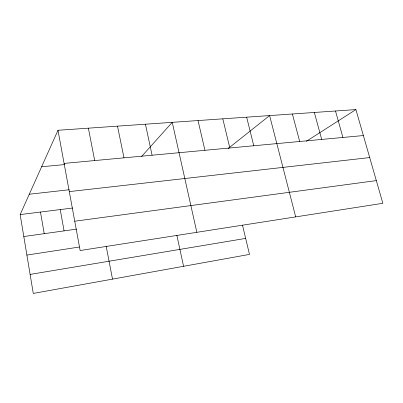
<?xml version="1.0" encoding="UTF-8"?>
<svg xmlns="http://www.w3.org/2000/svg" width="403" height="403" viewBox="0 0 403 403"><rect width="100%" height="100%" fill="white"/><g stroke="black" fill="none" stroke-linecap="round" stroke-linejoin="round"><path stroke-width="0.6" d="M242.485 225.121L249.487 254.399L33.278 293.419L20.15 214.592L57.992 130.285L355.904 109.581L382.85 203.293L80.137 250.525L57.992 130.285M141.569 156.515L172.257 122.346L196.85 232.314M228.098 148.561L269.607 115.58L295.691 216.895M306.32 141.317L355.904 109.581M30.114 274.413L245.664 238.405M26.89 255.074L79.421 247.014M23.802 236.536L76.53 229.131M74.741 221.217L376.326 180.599M20.15 214.592L72.641 208.024M69.286 191.606L369.702 157.573M29.288 194.231L69.306 189.748M64.092 163.411L363.375 135.554M41.63 166.741L64.641 164.58M335.498 110.996L342.918 137.458M314.34 112.467L321.705 139.433M292.392 113.994L299.686 141.483M246.646 117.172L253.774 145.755M222.804 118.83L229.831 147.987M198.024 120.552L204.941 150.304M176.841 235.241L183.572 266.292M145.438 124.21L152.087 155.22M117.505 126.149L123.988 157.835M88.378 128.174L94.685 160.565M106.135 246.042L112.518 279.118M60.233 209.575L64.067 230.879M40.471 212.049L44.219 233.669"/></g></svg>
